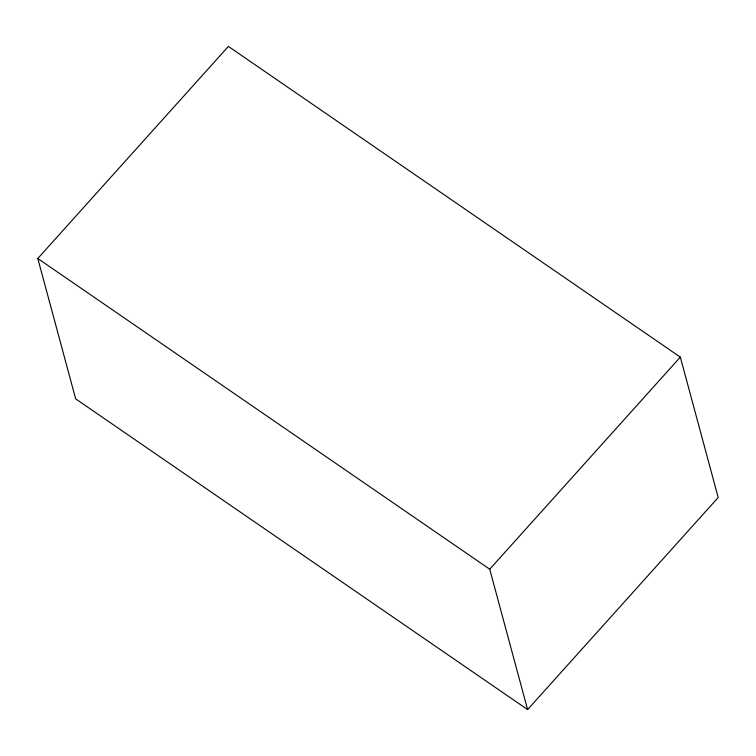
<?xml version="1.0" encoding="UTF-8"?>
<svg xmlns="http://www.w3.org/2000/svg" width="756" height="756" viewBox="0 0 756 756"><rect width="100%" height="100%" fill="white"/><g stroke="black" fill="none" stroke-linecap="round" stroke-linejoin="round"><path stroke-width="1.13" d="M37.8 258.495L228.397 46.409L680.324 357.125L718.2 497.505L527.603 709.591L75.676 398.875L37.8 258.495L489.727 569.211L527.603 709.591M489.727 569.211L680.324 357.125"/></g></svg>
